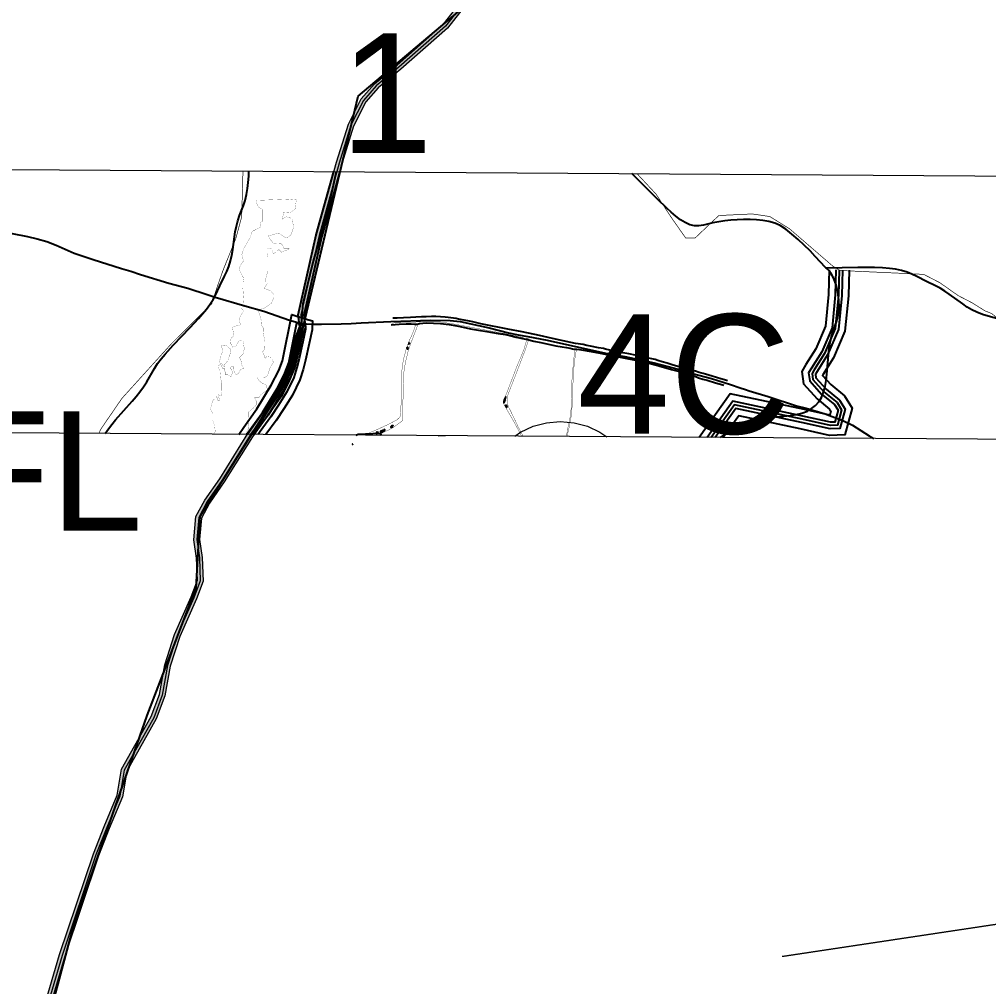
# Model space of a CAD drawing. Header units: metres. Extents: x -4 to 509425, y 7549 to 4732445.
# Drawn here: x 476281 to 477752, y 4718890 to 4720357 of the extents above; entities that cross this region are included whole.
import ezdxf

# ---------------------------------------------------------------- set-up
doc = ezdxf.new("R2010")
doc.units = ezdxf.units.M
doc.header["$LTSCALE"] = 0.01
doc.header["$MEASUREMENT"] = 0
doc.layers.get('0').update_dxf_attribs({"lineweight": 0})
for name, color, linetype in [('-----caminos burgos', 2, 'Continuous'), ('----tav posible trazado', 50, 'Continuous'), ('_ARROYO A 15m', 202, 'Continuous'), ('_ARROYO A 5m', 134, 'Continuous'), ('_ARROYOS', 133, 'Continuous'), ('_ARROYOS CHE', 70, 'Continuous'), ('_CAMINO', 34, 'Continuous'), ('_CAMINO A 15m', 40, 'Continuous'), ('_CAMINO A 5m', 11, 'Continuous'), ('_CAMINOS TOPO', 3, 'Continuous'), ('_PENDIENTES CONTORNO', 230, 'Continuous'), ('_VVPP', 66, 'Continuous'), ('autovias y carreteras CyL', 2, 'Continuous'), ('cauces CHE', 4, 'Continuous'), ('Cursos de agua y regueras', 7, 'Continuous'), ('Vegetación', 7, 'Continuous'), ('vvpp CyL', 41, 'Continuous'), ('ZDG entities', 40, 'Continuous')]:
    doc.layers.add(name, color=color, linetype=linetype)
doc.layers.add('_Yacimiento Arq 100m', color=7, linetype='Continuous', true_color=0xf8991e)
doc.layers.add('VCRB TEXTOS', color=7, linetype='Continuous', lineweight=0)
doc.styles.add('SOLARIA 2', font='arial.ttf')

msp = doc.modelspace()

# ---------------------------------------------------------------- hatches: boundary and pattern name
at = {"layer": '_VVPP', "transparency": 33554559}
h = msp.add_hatch(color=256, dxfattribs=at)
h.dxf.hatch_style = 1
h.paths.add_polyline_path([(477066.161, 4720940.06), (477065.369, 4720875.973), (477068.432, 4720846.566), (477073.738, 4720830.026), (477076.706, 4720808.59), (477066.976, 4720760.4), (477057.019, 4720660.8), (477047.968, 4720630.779), (477032.178, 4720599.1), (477016.145, 4720485.472), (476976.469, 4720402.733), (476931.085, 4720344.21), (476859.896, 4720281.839), (476825.786, 4720253.492), (476806.757, 4720232.212), (476788.244, 4720195.204), (476770.569, 4720138.345), (476739.995, 4720028.657), (476712.766, 4719908.892), (476715.328, 4719889.907), (476709.546, 4719874.486), (476705.741, 4719856.515), (476698.791, 4719828.498), (476690.897, 4719809.64), (476678.905, 4719785.875), (476635.093, 4719724.237), (476592.261, 4719655.706), (476569.849, 4719623.475), (476557.515, 4719600.453), (476554.637, 4719568.169), (476558.668, 4719540.799), (476559.993, 4719505.024), (476549.945, 4719478.241), (476524.568, 4719421.107), (476510.366, 4719375.959), (476502.239, 4719330.942), (476489.104, 4719295.923), (476444.425, 4719216.93), (476437.836, 4719177.835), (476417.771, 4719129.68), (476401.467, 4719088.258), (476350.24, 4718935.902), (476312.259, 4718806.944), (476247.297, 4718556.14), (476219.827, 4718441.109), (476164.912, 4718293.525), (476046.551, 4717955.595), (475827.411, 4717571.804), (475737.469, 4717397.743), (475517.83, 4716996.008), (475316.992, 4716628.847), (475280.693, 4716561.247), (475272.006, 4716552.338), (475265.071, 4716543.719), (475245.21, 4716481.574), (475206.182, 4716379.502), (475206.221, 4716289.203), (475210.942, 4716161.81), (475259.519, 4716029.328), (475270.695, 4715901.917), (475238.818, 4715810.84), (475019.044, 4715726.192), (474934.747, 4715711.15), (474913.876, 4715611.681), (474864, 4715589.767), (474875.551, 4715568.765), (474824.399, 4715535.107), (474797.547, 4715470.552), (474778.439, 4715449.806), (474746.917, 4715370.001), (474689.906, 4715237.249), (474580.181, 4714948.828), (474506.747, 4714818.58), (474490.329, 4714571.86), (474481.948, 4714572.418), (474498.493, 4714821.042), (474572.554, 4714952.405), (474682.118, 4715240.401), (474739.149, 4715373.202), (474771.2, 4715454.346), (474790.361, 4715475.15), (474817.632, 4715540.709), (474864.451, 4715571.516), (474852.216, 4715593.764), (474906.542, 4715617.633), (474927.69, 4715718.423), (475016.776, 4715734.32), (475232.173, 4715817.283), (475262.169, 4715902.985), (475251.248, 4716027.483), (475202.597, 4716160.168), (475197.821, 4716289.045), (475197.782, 4716381.051), (475237.28, 4716484.355), (475257.546, 4716547.766), (475265.712, 4716557.915), (475273.852, 4716566.264), (475309.607, 4716632.849), (475510.46, 4717000.038), (475730.051, 4717401.686), (475820.029, 4717575.816), (476038.876, 4717959.095), (476157.011, 4718296.379), (476211.776, 4718443.559), (476239.145, 4718558.169), (476304.162, 4718809.185), (476342.227, 4718938.428), (476393.573, 4719091.137), (476409.986, 4719132.834), (476429.712, 4719180.178), (476436.387, 4719219.781), (476481.47, 4719299.487), (476494.107, 4719333.182), (476502.194, 4719377.973), (476516.698, 4719424.081), (476542.168, 4719481.424), (476551.536, 4719506.397), (476550.291, 4719540.029), (476546.182, 4719567.927), (476549.301, 4719602.907), (476562.674, 4719627.87), (476585.247, 4719660.333), (476628.102, 4719728.901), (476671.691, 4719790.225), (476683.263, 4719813.158), (476690.793, 4719831.146), (476697.553, 4719858.397), (476701.459, 4719876.843), (476706.721, 4719890.878), (476704.238, 4719909.273), (476731.849, 4720030.717), (476762.51, 4720140.721), (476780.426, 4720198.35), (476799.746, 4720236.975), (476819.938, 4720259.554), (476854.442, 4720288.23), (476924.943, 4720349.995), (476969.282, 4720407.172), (477008.009, 4720487.933), (477024.051, 4720601.626), (477040.132, 4720633.887), (477048.742, 4720662.446), (477058.66, 4720761.652), (477068.189, 4720808.852), (477065.517, 4720828.153), (477060.168, 4720844.83), (477056.964, 4720875.588), (477057.761, 4720940.164)])

# ---------------------------------------------------------------- linework, layer by layer
at = {"layer": '-----caminos burgos'}
for points in [[(476709.4, 4719896.199, 668.6), (476711.8, 4719926.199, 667.499), (476725.9, 4719984.799, 665.88), (476750.3, 4720071.699, 664.126), (476762.413, 4720126.657, 663.016)], [(476635.091, 4719727.482, 675.906), (476684.8, 4719803.899, 670.858), (476690.9, 4719817.7, 670.458), (476709.4, 4719896.199, 668.6)]]:
    msp.add_polyline3d(points, dxfattribs=at)
at = {"layer": '----tav posible trazado', "const_width": 2}
msp.add_lwpolyline([(493126.297, 4722566.687), (489089.768, 4719983.412), (487391.991, 4719524.721), (486385.747, 4719333.899), (484807.586, 4719492.276), (483449.21, 4719303.957), (482224.131, 4719297.677), (480281.462, 4719364.551), (479800.807, 4719478.806), (478248.851, 4719057.394), (477438.206, 4718935.458)], dxfattribs=at)
at = {"color": 5}
msp.add_lwpolyline([(490840.266, 4717243.146), (484895.504, 4717739.237), (483607.637, 4717664), (483465.041, 4717952.185), (479025.126, 4718116.267), (478713.772, 4718728.814), (478509.323, 4719542.064), (477889.601, 4719719.27), (475567.498, 4719734.471), (475570.116, 4720134.463), (477885.142, 4720119.308), (481205.446, 4721268.321)], dxfattribs=at)
at = {"layer": '_ARROYO A 15m'}
for points in [[(477510.075, 4719977.557), (477509.088, 4719939.898), (477504.368, 4719892.04), (477489.646, 4719857.66), (477474.449, 4719833.559), (477468.304, 4719823.076), (477470.83, 4719804.547), (477491.49, 4719781.673), (477510.401, 4719766.182), (477512.536, 4719762.827), (477510.852, 4719756.713), (477472.251, 4719765.321), (477359.522, 4719789.182), (477312.7, 4719723.046)], [(477540.065, 4719976.771), (477539.05, 4719938.03), (477533.768, 4719884.487), (477516.289, 4719843.667), (477500.084, 4719817.968), (477499.71, 4719817.329), (477512.243, 4719803.453), (477533.131, 4719786.344), (477544.995, 4719767.698), (477533.838, 4719727.192), (477510.363, 4719726.085), (477465.88, 4719736.005), (477372.609, 4719755.747), (477349.288, 4719722.807)]]:
    msp.add_lwpolyline(points, dxfattribs=at)
at = {"layer": '_ARROYO A 5m'}
for points in [[(477520.071, 4719977.295), (477519.075, 4719939.275), (477514.168, 4719889.522), (477498.527, 4719852.996), (477482.994, 4719828.362), (477478.679, 4719821.001), (477480.321, 4719808.958), (477498.407, 4719788.933), (477517.978, 4719772.903), (477523.356, 4719764.451), (477518.408, 4719746.486), (477512.099, 4719746.189), (477470.127, 4719755.549), (477363.884, 4719778.037), (477324.896, 4719722.967)], [(477530.068, 4719977.033), (477529.063, 4719938.652), (477523.968, 4719887.005), (477507.408, 4719848.331), (477491.539, 4719823.165), (477489.054, 4719818.926), (477489.812, 4719813.369), (477505.325, 4719796.193), (477525.554, 4719779.623), (477534.176, 4719766.075), (477526.123, 4719736.839), (477511.231, 4719736.137), (477468.003, 4719745.777), (477368.246, 4719766.892), (477337.092, 4719722.887)]]:
    msp.add_lwpolyline(points, dxfattribs=at)
at = {"layer": '_ARROYOS'}
msp.add_lwpolyline([(477525.07, 4719977.164), (477524.069, 4719938.964), (477519.068, 4719888.264), (477502.967, 4719850.664), (477487.267, 4719825.764), (477483.867, 4719819.964), (477485.066, 4719811.163), (477501.866, 4719792.563), (477521.766, 4719776.263), (477528.766, 4719765.263), (477522.265, 4719741.663), (477511.665, 4719741.163), (477469.065, 4719750.663), (477366.065, 4719772.465), (477330.994, 4719722.927)], dxfattribs=at)
at = {"layer": '_ARROYOS CHE', "const_width": 1}
for points in [[(476620.581, 4720127.586), (476618.667, 4720057.974), (476609.667, 4720024.774), (476590.466, 4719977.074), (476580.565, 4719948.874), (476573.165, 4719925.874), (476512.363, 4719865.674), (476446.162, 4719792.575), (476436.961, 4719782.375), (476404.76, 4719735.475), (476401.881, 4719729.009)], [(477218.031, 4720123.675), (477247.071, 4720092.568), (477270.47, 4720056.767), (477292.27, 4720025.567), (477306.27, 4720025.567), (477342.47, 4720059.866), (477392.971, 4720062.266), (477419.771, 4720058.366), (477449.571, 4720039.865), (477515.27, 4719983.164), (477525.07, 4719977.164)], [(477525.07, 4719977.164), (477524.069, 4719938.964), (477519.068, 4719888.264), (477502.967, 4719850.664), (477487.267, 4719825.764), (477483.867, 4719819.964), (477485.066, 4719811.163), (477501.866, 4719792.563), (477521.766, 4719776.263), (477528.766, 4719765.263), (477522.265, 4719741.663), (477511.665, 4719741.163), (477469.065, 4719750.663), (477366.065, 4719772.465), (477330.994, 4719722.927)], [(477525.07, 4719977.164), (477526.17, 4719976.464), (477641.77, 4719971.163), (477653.47, 4719970.463), (477677.67, 4719957.962), (477705.57, 4719938.362), (477726.77, 4719927.362), (477746.469, 4719915.061), (477752.369, 4719912.861), (477757.369, 4719910.461), (477767.869, 4719901.261), (477813.669, 4719886.26), (477826.569, 4719884.06), (477861.269, 4719860.46), (477892.868, 4719825.659), (477892.968, 4719825.559), (477923.868, 4719792.559), (477923.968, 4719792.459), (477968.267, 4719739.558), (477993.397, 4719689.59)]]:
    msp.add_lwpolyline(points, dxfattribs=at)
at = {"layer": '_CAMINO'}
msp.add_lwpolyline([(476632.138, 4719727.502), (476633.991, 4719730.293), (476654.202, 4719758.152), (476676.612, 4719795.043), (476688.533, 4719818.503), (476694.764, 4719835.152), (476706.165, 4719890.343), (476710.384, 4719888.963), (476710.545, 4719888.912), (476710.514, 4719888.003), (476706.494, 4719869.022), (476700.803, 4719843.843), (476697.573, 4719830.362), (476692.933, 4719816.122), (476682.672, 4719794.772), (476670.132, 4719774.832), (476658.732, 4719757.173), (476642.492, 4719735.213), (476637.464, 4719727.467)], dxfattribs=at)
at = {"layer": '_CAMINO A 15m'}
msp.add_lwpolyline([(476614.21, 4719727.619), (476621.667, 4719738.849), (476641.7, 4719766.464), (476663.497, 4719802.344), (476674.779, 4719824.547), (476680.308, 4719839.323), (476694.871, 4719909.817), (476714.953, 4719903.25), (476725.912, 4719899.825), (476725.463, 4719886.187), (476721.147, 4719865.815), (476715.413, 4719840.442), (476712.021, 4719826.284), (476706.885, 4719810.525), (476695.823, 4719787.507), (476682.782, 4719766.771), (476671.076, 4719748.637), (476655.333, 4719727.35)], dxfattribs=at)
at = {"layer": '_CAMINO A 5m'}
msp.add_lwpolyline([(476626.162, 4719727.541), (476629.883, 4719733.145), (476650.035, 4719760.923), (476672.241, 4719797.476), (476683.948, 4719820.517), (476689.945, 4719836.543), (476702.4, 4719896.834), (476711.907, 4719893.725), (476715.667, 4719892.55), (476715.497, 4719887.397), (476711.378, 4719867.953), (476705.673, 4719842.709), (476702.389, 4719829.003), (476697.584, 4719814.256), (476687.056, 4719792.35), (476674.349, 4719772.145), (476662.847, 4719754.327), (476646.602, 4719732.362), (476643.4, 4719727.428)], dxfattribs=at)
at = {"layer": '_CAMINOS TOPO'}
for points in [[(477355.661, 4719808.838), (477350.929, 4719810.344), (477345.669, 4719811.987), (477332.51, 4719816.084), (477322.36, 4719818.944), (477318.89, 4719820.07), (477312.56, 4719821.86), (477306.838, 4719823.595), (477301.228, 4719825.182), (477295.543, 4719826.548), (477282.366, 4719830.073), (477273.322, 4719832.768), (477263.947, 4719835.758), (477256.491, 4719837.862), (477250.105, 4719839.744), (477245.897, 4719841.479), (477243.165, 4719841.811), (477233.79, 4719843.878), (477225.116, 4719845.945), (477215.408, 4719848.086), (477206.18, 4719849.932), (477196.694, 4719851.74), (477185.251, 4719853.844), (477176.909, 4719855.432), (477170.597, 4719857.019), (477167.46, 4719857.979), (477159.782, 4719858.938), (477147.989, 4719861.633), (477142.193, 4719862.869), (477136.712, 4719864.051), (477125.214, 4719865.896), (477117.739, 4719867.391), (477090.093, 4719873.371), (477070.326, 4719877.911), (477044.34, 4719883.411), (477022.489, 4719887.545), (476981.332, 4719895.665), (476969.41, 4719898.581), (476961.547, 4719900.242), (476947.41, 4719902.605), (476943.867, 4719903.417), (476931.815, 4719905.207), (476927.219, 4719905.558), (476919.985, 4719906.13), (476913.156, 4719906.573), (476906.512, 4719906.425), (476898.724, 4719906.351), (476891.526, 4719906.167), (476882.852, 4719905.65), (476874.916, 4719905.207), (476863.99, 4719904.764), (476854.577, 4719904.321), (476848.172, 4719904.019)], [(476845.281, 4719894.051), (476857.382, 4719894.761), (476867.976, 4719895.278), (476875.728, 4719895.536), (476880.969, 4719895.13), (476884.66, 4719894.909), (476888.388, 4719895.905), (476898.687, 4719896.939), (476909.391, 4719896.533), (476920.206, 4719895.832), (476933.605, 4719894.466), (476944.937, 4719892.546), (476954.756, 4719890.442), (476965.682, 4719888.117), (476977.789, 4719885.976), (476990.302, 4719883.909), (477007.65, 4719880.993), (477018.871, 4719879.147), (477025.479, 4719877.56), (477034.78, 4719875.382), (477044.82, 4719873.131), (477052.203, 4719871.507), (477061.873, 4719869.292), (477072.467, 4719867.299), (477095.352, 4719862.205), (477104.986, 4719860.47), (477111.52, 4719859.621), (477116.946, 4719858.624), (477120.489, 4719857.406), (477123.295, 4719857.185), (477127.06, 4719857.185), (477131.268, 4719856.816), (477136.989, 4719855.782), (477159.985, 4719851.39), (477179.991, 4719847.551), (477200.44, 4719843.528), (477215.869, 4719840.538), (477233.698, 4719836.551), (477251.637, 4719831.531), (477270.831, 4719826.142), (477290.505, 4719820.938), (477300.877, 4719817.468), (477308.813, 4719815.179), (477311.877, 4719813.334), (477318.004, 4719811.525), (477324.833, 4719809.79), (477337.272, 4719806.21), (477348.309, 4719802.999), (477350.191, 4719802.495)]]:
    msp.add_lwpolyline(points, dxfattribs=at)
at = {"layer": '_PENDIENTES CONTORNO', "flags": 128}
msp.add_lwpolyline([(476791.769, 4719726.457), (476795.081, 4719728.283), (476828.88, 4719729.818), (476830.47, 4719726.203)], dxfattribs=at)
at = {"layer": '_VVPP', "lineweight": 0}
for points in [[(476304.162, 4718809.185), (476342.227, 4718938.428), (476393.573, 4719091.137), (476409.986, 4719132.834), (476429.712, 4719180.178), (476436.387, 4719219.781), (476481.47, 4719299.487), (476494.107, 4719333.182), (476502.194, 4719377.973), (476516.698, 4719424.081), (476542.168, 4719481.424), (476551.536, 4719506.397), (476550.291, 4719540.029), (476546.182, 4719567.927), (476549.301, 4719602.907), (476562.674, 4719627.87), (476585.247, 4719660.333), (476628.102, 4719728.901), (476671.691, 4719790.225), (476683.263, 4719813.158), (476690.793, 4719831.146), (476697.553, 4719858.397), (476701.459, 4719876.843), (476706.721, 4719890.878), (476704.238, 4719909.273), (476731.849, 4720030.717), (476762.51, 4720140.721), (476780.426, 4720198.35), (476799.746, 4720236.975), (476819.938, 4720259.554), (476854.442, 4720288.23), (476924.943, 4720349.995), (476969.282, 4720407.172)], [(476972.876, 4720404.952), (476928.014, 4720347.103), (476857.169, 4720285.035), (476822.862, 4720256.523), (476803.252, 4720234.594), (476784.335, 4720196.777), (476766.54, 4720139.533), (476735.922, 4720029.687), (476708.502, 4719909.083), (476711.024, 4719890.393), (476705.503, 4719875.665), (476701.647, 4719857.456), (476694.792, 4719829.822), (476687.08, 4719811.399), (476675.298, 4719788.05), (476631.598, 4719726.569), (476588.754, 4719658.019), (476566.261, 4719625.673), (476553.408, 4719601.68), (476550.409, 4719568.048), (476554.479, 4719540.414), (476555.765, 4719505.711), (476546.057, 4719479.833), (476520.633, 4719422.594), (476506.28, 4719376.966), (476498.173, 4719332.062), (476485.287, 4719297.705), (476440.406, 4719218.355), (476433.774, 4719179.006), (476413.878, 4719131.257), (476397.52, 4719089.697), (476346.234, 4718937.165), (476308.211, 4718808.064)], [(476976.469, 4720402.733), (476931.085, 4720344.21), (476859.896, 4720281.839), (476825.786, 4720253.492), (476806.757, 4720232.212), (476788.244, 4720195.204), (476770.569, 4720138.345), (476739.995, 4720028.657), (476712.766, 4719908.892), (476715.328, 4719889.907), (476709.546, 4719874.486), (476705.741, 4719856.515), (476698.791, 4719828.498), (476690.897, 4719809.64), (476678.905, 4719785.875), (476635.093, 4719724.237), (476592.261, 4719655.706), (476569.849, 4719623.475), (476557.515, 4719600.453), (476554.637, 4719568.169), (476558.668, 4719540.799), (476559.993, 4719505.024), (476549.945, 4719478.241), (476524.568, 4719421.107), (476510.366, 4719375.959), (476502.239, 4719330.942), (476489.104, 4719295.923), (476444.425, 4719216.93), (476437.836, 4719177.835), (476417.771, 4719129.68), (476401.467, 4719088.258), (476350.24, 4718935.902), (476312.259, 4718806.944)], [(476627.248, 4719727.534), (476628.102, 4719728.901), (476671.691, 4719790.225), (476683.263, 4719813.158), (476690.793, 4719831.146), (476697.553, 4719858.397), (476701.459, 4719876.843), (476706.721, 4719890.878), (476704.238, 4719909.273), (476731.849, 4720030.717), (476758.597, 4720126.682)], [(476762.95, 4720126.654), (476735.922, 4720029.687), (476708.502, 4719909.083), (476711.024, 4719890.393), (476705.503, 4719875.665), (476701.647, 4719857.456), (476694.792, 4719829.822), (476687.08, 4719811.399), (476675.298, 4719788.05), (476632.26, 4719727.501)], [(476767.302, 4720126.625), (476739.995, 4720028.657), (476712.766, 4719908.892), (476715.328, 4719889.907), (476709.546, 4719874.486), (476705.741, 4719856.515), (476698.791, 4719828.498), (476690.897, 4719809.64), (476678.905, 4719785.875), (476637.389, 4719727.467)]]:
    msp.add_lwpolyline(points, dxfattribs=at)
at = {"layer": '_VVPP', "color": 3}
for points in [[(476627.248, 4719727.534), (476628.102, 4719728.901), (476671.691, 4719790.225), (476683.263, 4719813.158), (476690.793, 4719831.146), (476697.553, 4719858.397), (476701.459, 4719876.843), (476706.721, 4719890.878), (476704.238, 4719909.273), (476731.849, 4720030.717), (476758.597, 4720126.682)], [(476767.302, 4720126.625), (476739.995, 4720028.657), (476712.766, 4719908.892), (476715.328, 4719889.907), (476709.546, 4719874.486), (476705.741, 4719856.515), (476698.791, 4719828.498), (476690.897, 4719809.64), (476678.905, 4719785.875), (476637.389, 4719727.467)]]:
    msp.add_lwpolyline(points, dxfattribs=at)
at = {"layer": '_Yacimiento Arq 100m', "lineweight": 0}
for points in [[(477032.75, 4719724.879), (477041.798, 4719731.214), (477060.814, 4719740.081), (477081.082, 4719745.512), (477101.987, 4719747.341), (477122.889, 4719745.512), (477143.16, 4719740.081), (477162.178, 4719731.213), (477172.53, 4719723.964)], [(476916.558, 4719725.64), (476921.454, 4719726.068), (476927.142, 4719725.57)]]:
    msp.add_lwpolyline(points, dxfattribs=at)
at = {"layer": 'autovias y carreteras CyL'}
for points in [[(476249.4, 4720036.499, 674.683), (476293.7, 4720027.799, 674.343), (476308.4, 4720024.399, 674.258), (476322.9, 4720020.499, 673.693), (476337, 4720014.999, 673.401), (476364.6, 4720002.899, 671.823), (476393.1, 4719993.199, 670.241), (476436.1, 4719979.499, 669.152), (476450.6, 4719975.399, 668.865), (476464.9, 4719970.599, 668.475), (476508, 4719957.3, 667.757), (476537.1, 4719949.399, 667.462), (476566.052, 4719939.959, 667.701)], [(476249.4, 4720036.499, 674.683), (476293.7, 4720027.799, 674.343), (476308.4, 4720024.399, 674.258), (476322.9, 4720020.499, 673.693), (476337, 4720014.999, 673.401), (476364.6, 4720002.899, 671.823), (476393.1, 4719993.199, 670.241), (476436.1, 4719979.499, 669.152), (476450.6, 4719975.399, 668.865), (476464.9, 4719970.599, 668.475), (476508, 4719957.3, 667.757), (476537.1, 4719949.399, 667.462), (476566.052, 4719939.959, 667.701)], [(476566.052, 4719939.959, 667.701), (476578.2, 4719935.999, 667.972)], [(476566.052, 4719939.959, 667.701), (476578.2, 4719935.999, 667.972)], [(476578.2, 4719935.999, 667.972), (476623.4, 4719922.599, 667.906), (476652.4, 4719914.899, 668.465), (476691.332, 4719901.165, 668.801)], [(476578.2, 4719935.999, 667.972), (476623.4, 4719922.599, 667.906), (476652.4, 4719914.899, 668.465), (476691.332, 4719901.165, 668.801)], [(476691.332, 4719901.165, 668.801), (476709.4, 4719896.199, 668.6)], [(476691.332, 4719901.165, 668.801), (476709.4, 4719896.199, 668.6)], [(476709.4, 4719896.199, 668.6), (476724.6, 4719894.999, 668.206), (476739.6, 4719894.899, 667.987), (476769.7, 4719895.399, 667.62), (476784.7, 4719895.799, 667.468), (476799.7, 4719896.899, 667.303), (476844.8, 4719899.099, 667.03), (476904.9, 4719901.2, 666.906), (476935, 4719900.6, 667.007), (476950, 4719898.899, 667.162), (476994.2, 4719889.599, 667.75), (477023.2, 4719881.999, 668.256), (477037.9, 4719878.699, 668.395), (477052.8, 4719876.299, 668.551), (477082.3, 4719870.599, 668.536), (477170.4, 4719851.099, 667.983), (477200.1, 4719845.899, 667.433), (477244.2, 4719836.299, 666.326), (477273.3, 4719828.899, 665.831), (477287.9, 4719824.799, 665.506), (477302.3, 4719820.299, 665.172), (477331.3, 4719812.599, 664.785), (477360, 4719803.699, 663.972), (477374.624, 4719798.568, 663.874)], [(476709.4, 4719896.199, 668.6), (476724.6, 4719894.999, 668.206), (476739.6, 4719894.899, 667.987), (476769.7, 4719895.399, 667.62), (476784.7, 4719895.799, 667.468), (476799.7, 4719896.899, 667.303), (476844.8, 4719899.099, 667.03), (476904.9, 4719901.2, 666.906), (476935, 4719900.6, 667.007), (476950, 4719898.899, 667.162), (476994.2, 4719889.599, 667.75), (477023.2, 4719881.999, 668.256), (477037.9, 4719878.699, 668.395), (477052.8, 4719876.299, 668.551), (477082.3, 4719870.599, 668.536), (477170.4, 4719851.099, 667.983), (477200.1, 4719845.899, 667.433), (477244.2, 4719836.299, 666.326), (477273.3, 4719828.899, 665.831), (477287.9, 4719824.799, 665.506), (477302.3, 4719820.299, 665.172), (477331.3, 4719812.599, 664.785), (477360, 4719803.699, 663.972), (477374.624, 4719798.568, 663.874)], [(477374.624, 4719798.568, 663.874), (477382.889, 4719795.668, 663.739)], [(477374.624, 4719798.568, 663.874), (477382.889, 4719795.668, 663.739)], [(477382.889, 4719795.668, 663.739), (477388.5, 4719793.7, 663.515), (477417.3, 4719785.099, 663.391), (477460.2, 4719771.199, 662.912), (477474.8, 4719767.399, 662.5), (477503.6, 4719758.799, 663.011), (477531.8, 4719748.399, 662.823), (477545.2, 4719741.699, 662.584), (477570.6, 4719725.499, 662.59), (477577.524, 4719721.313, 662.638)], [(477382.889, 4719795.668, 663.739), (477388.5, 4719793.7, 663.515), (477417.3, 4719785.099, 663.391), (477460.2, 4719771.199, 662.912), (477474.8, 4719767.399, 662.5), (477503.6, 4719758.799, 663.011), (477531.8, 4719748.399, 662.823), (477545.2, 4719741.699, 662.584), (477570.6, 4719725.499, 662.59), (477577.524, 4719721.313, 662.638)]]:
    msp.add_polyline3d(points, dxfattribs=at)
at = {"layer": 'cauces CHE'}
for points in [[(476411.529, 4719728.946), (476415.179, 4719734.363), (476421.432, 4719742.678), (476427.4, 4719749.918), (476452.338, 4719778.158), (476458.406, 4719785.287), (476464.226, 4719792.519), (476469.69, 4719799.898), (476474.67, 4719807.478), (476486.194, 4719827.704), (476491.148, 4719835.081), (476496.598, 4719842.251), (476502.418, 4719849.269), (476514.791, 4719863), (476540.666, 4719889.995), (476553.328, 4719903.606), (476559.377, 4719910.529), (476565.12, 4719917.578), (476570.439, 4719924.803), (476575.187, 4719932.265), (476578.831, 4719939.089), (476585.463, 4719953.009), (476592.781, 4719967.655), (476596.234, 4719975.064), (476599.218, 4719982.667), (476601.663, 4719991.03), (476603.516, 4719999.637), (476604.992, 4720008.401), (476608.951, 4720034.888), (476610.675, 4720043.549), (476612.899, 4720052.004), (476615.551, 4720059.745), (476621.423, 4720074.993), (476623.994, 4720082.768), (476626.122, 4720091.611), (476627.61, 4720100.719), (476628.617, 4720110.027), (476629.269, 4720119.483), (476629.599, 4720127.527)], [(477505.468, 4719980.072), (477504.197, 4719981.223), (477488.748, 4719997.879), (477480.825, 4720006.102), (477472.075, 4720014.828), (477462.832, 4720023.553), (477453.425, 4720031.763), (477444.18, 4720038.93), (477435.421, 4720044.522), (477427.19, 4720048.271), (477418.275, 4720050.876), (477408.995, 4720052.504), (477399.479, 4720053.426), (477389.827, 4720053.823), (477380.122, 4720053.813), (477370.438, 4720053.463), (477360.849, 4720052.799), (477351.435, 4720051.815), (477342.289, 4720050.481), (477333.526, 4720048.742), (477319.141, 4720045.164), (477312.338, 4720044.024), (477305.708, 4720044.004), (477298.489, 4720045.765), (477291.379, 4720049.091), (477284.344, 4720053.564), (477277.358, 4720058.867), (477270.404, 4720064.761), (477263.469, 4720071.069), (477249.623, 4720084.445), (477210.741, 4720123.722)], [(477344.811, 4719722.836), (477362.349, 4719735.127), (477369.4, 4719739.596), (477376.647, 4719743.597), (477384.178, 4719746.919), (477393.12, 4719749.667), (477402.418, 4719751.556), (477411.958, 4719752.855), (477421.637, 4719753.789), (477441.044, 4719755.344), (477450.572, 4719756.345), (477459.821, 4719757.774), (477468.634, 4719759.893), (477476.802, 4719763.025), (477483.308, 4719766.877), (477489.082, 4719771.66), (477494.056, 4719777.255), (477498.1, 4719783.595), (477501.438, 4719791.6), (477503.735, 4719800.281), (477505.305, 4719809.432), (477506.396, 4719818.896), (477508.706, 4719848.036), (477509.716, 4719857.697), (477511.146, 4719867.186), (477513.22, 4719876.398), (477515.714, 4719884.251), (477521.427, 4719899.814), (477523.635, 4719908.81), (477524.848, 4719920.076), (477524.672, 4719931.902), (477523.21, 4719943.618), (477520.589, 4719954.563), (477516.995, 4719964.111), (477513.319, 4719970.957), (477509.768, 4719976.053), (477506.964, 4719979.176), (477505.468, 4719980.072)], [(477769.205, 4719901.99), (477751.278, 4719907.006), (477742.403, 4719909.726), (477733.784, 4719913.064), (477726.478, 4719916.765), (477719.413, 4719921.051), (477712.515, 4719925.737), (477692.15, 4719940.59), (477685.26, 4719945.296), (477678.204, 4719949.602), (477671.358, 4719953.193), (477657.447, 4719959.844), (477642.87, 4719967.332), (477635.509, 4719970.899), (477627.947, 4719973.981), (477619.381, 4719976.516), (477610.51, 4719978.313), (477601.264, 4719979.55), (477590.557, 4719980.356), (477578.602, 4719980.812), (477565.965, 4719980.995), (477553.209, 4719980.975), (477529.576, 4719980.583), (477507.194, 4719979.989), (477505.468, 4719980.072)]]:
    msp.add_lwpolyline(points, dxfattribs=at)
at = {"layer": 'Cursos de agua y regueras', "color": 143, "true_color": 0x7aafdf, "const_width": 0.5}
for points, elevation in [([(476845.373, 4719894.368), (476866.391, 4719895.359), (476879.426, 4719895.573), (476881.807, 4719894.489), (476882.189, 4719893.283), (476879.258, 4719884.354), (476876.007, 4719876.815), (476872.069, 4719868.237), (476868.284, 4719857.583), (476864.178, 4719841.817), (476861.981, 4719829.805), (476861.492, 4719817.167), (476861.431, 4719808.376), (476860.943, 4719794.822), (476860.607, 4719781.727), (476860.271, 4719770.493), (476859.661, 4719758.588), (476858.714, 4719754.04), (476854.135, 4719749.858), (476842.413, 4719743.661), (476828.768, 4719737.251), (476804.178, 4719726.375)], 665.827), ([(476819.409, 4719726.276), (476829.074, 4719729.497), (476840.857, 4719734.015), (476849.953, 4719739.082), (476857.035, 4719744.516), (476861.858, 4719748.057), (476862.957, 4719749.034), (476863.079, 4719759.657), (476863.018, 4719773.271), (476864.362, 4719805.079), (476864.545, 4719817.839), (476864.972, 4719825.47), (476867.231, 4719837.986), (476870.986, 4719853.371), (476874.832, 4719865.154), (476880.754, 4719880.447), (476884.356, 4719889.696), (476885.73, 4719894.52), (476885.943, 4719895.618), (476888.388, 4719895.905), (476898.687, 4719896.939), (476909.391, 4719896.533), (476920.59, 4719895.985), (476934.327, 4719894.55), (476963.876, 4719888.781), (476985.732, 4719885.057), (477045.563, 4719873.396), (477046.295, 4719874.495), (477020.592, 4719880.111), (476977.368, 4719888.17), (476943.179, 4719894.764), (476919.125, 4719898.488), (476887.744, 4719898.488), (476854.105, 4719897.084), (476846.017, 4719896.589)], 665.827), ([(476845.363, 4719894.333), (476861.828, 4719895.1), (476874.679, 4719895.496), (476845.361, 4719894.327)], 665.819), ([(477050.889, 4719873.731), (477050.309, 4719872.495), (477051.454, 4719871.961), (477049.439, 4719865.963), (477047.089, 4719857.202), (477041.686, 4719844.259), (477036.985, 4719833.331), (477021.691, 4719793.037), (477016.349, 4719780.033), (477015.8, 4719776.064), (477016.838, 4719772.462), (477019.28, 4719768.372), (477031.918, 4719746.424), (477042.418, 4719726.765), (477043.394, 4719724.809)], 668.021), ([(477045.869, 4719724.793), (477038.328, 4719738.456), (477033.108, 4719749.69), (477026.789, 4719762.847), (477024.103, 4719768.005), (477021.813, 4719774.019), (477021.264, 4719779.819), (477022.088, 4719786.321), (477024.011, 4719791.846), (477034.512, 4719818.709), (477042.449, 4719839.405), (477049.226, 4719857.034), (477052.843, 4719867.947), (477053.759, 4719870.114), (477054.14, 4719870.801), (477054.43, 4719871.457), (477054.568, 4719872.739), (477051.103, 4719873.701)], 668.021), ([(477120.015, 4719858.251), (477122.365, 4719856.206), (477123.464, 4719853.764), (477124.136, 4719851.749), (477123.953, 4719849.307), (477122.671, 4719844.545), (477120.564, 4719822.689), (477119.404, 4719806.021), (477118.275, 4719766.063), (477117.42, 4719756.661), (477114.978, 4719745.123), (477111.803, 4719728.7), (477110.639, 4719724.369)], 667.48), ([(477112.065, 4719724.36), (477115.131, 4719737.354), (477118.092, 4719752.952), (477118.779, 4719757.669), (477119.45, 4719765.239), (477120.03, 4719771.894), (477120.549, 4719776.93), (477121.221, 4719787.096), (477121.038, 4719802.816), (477121.572, 4719811.882), (477122.381, 4719823.116), (477122.884, 4719832.67), (477123.525, 4719839.295), (477124.731, 4719846.193), (477125.265, 4719849.567), (477126.654, 4719857.518)], 667.48)]:
    msp.add_lwpolyline(points, dxfattribs=dict(at, elevation=elevation))
at = {"layer": 'Vegetación', "color": 110, "true_color": 0x00ff80}
for points in [[(476873.388, 4719866.456), (476872.891, 4719866.47), (476872.342, 4719865.944), (476872.122, 4719865.427), (476872.09, 4719864.849), (476872.925, 4719865.036), (476873.388, 4719866.456)], [(476873.237, 4719866.456), (476872.838, 4719866.254), (476872.622, 4719865.691), (476872.963, 4719865.723), (476873.237, 4719866.456)], [(476871.141, 4719858.456), (476870.561, 4719859.347), (476869.645, 4719859.731), (476869.282, 4719859.305), (476869.171, 4719858.688), (476869.504, 4719857.931), (476870.013, 4719857.247), (476870.73, 4719857.644), (476871.141, 4719858.456)], [(476870.896, 4719858.856), (476870.046, 4719859.31), (476869.461, 4719858.875), (476870.016, 4719858.271), (476870.896, 4719858.856)], [(477016.113, 4719775.855), (477016.068, 4719775.519), (477016.366, 4719775.426), (477016.925, 4719776.115), (477017.456, 4719777.088), (477017.909, 4719778.303), (477018.407, 4719779.187), (477018.59, 4719779.812), (477018.538, 4719780.245), (477018.578, 4719780.749), (477018.544, 4719781.387), (477018.744, 4719782.226), (477018.916, 4719783.12), (477019.292, 4719784.012), (477019.303, 4719784.473), (477019.179, 4719784.581), (477018.706, 4719784.108), (477018.261, 4719783.256), (477017.737, 4719782.346), (477017.275, 4719781.129), (477016.688, 4719779.829), (477016.087, 4719777.464), (477016.113, 4719775.855)], [(477021.356, 4719769.455), (477020.669, 4719770.869), (477019.603, 4719771.393), (477019.093, 4719771.676), (477018.806, 4719771.453), (477018.895, 4719770.771), (477019.209, 4719770.038), (477019.585, 4719769.564), (477019.866, 4719769.196), (477020.502, 4719768.969), (477021.356, 4719769.455)], [(477021.099, 4719769.655), (477020.754, 4719770.693), (477020.034, 4719770.918), (477019.91, 4719770.242), (477019.895, 4719769.525), (477020.477, 4719769.302), (477021.099, 4719769.655)], [(477021.006, 4719770.255), (477020.621, 4719770.775), (477020.035, 4719770.803), (477019.971, 4719770.22), (477019.99, 4719769.598), (477020.583, 4719769.588), (477021.006, 4719770.255)], [(477020.931, 4719770.255), (477020.594, 4719770.677), (477020.083, 4719770.725), (477020.02, 4719770.217), (477020.036, 4719769.625), (477020.524, 4719769.627), (477020.931, 4719770.255)], [(477020.692, 4719770.255), (477020.323, 4719770.51), (477020.074, 4719770.284), (477020.127, 4719769.672), (477020.416, 4719769.693), (477020.692, 4719770.255)], [(477020.83, 4719770.255), (477020.525, 4719770.58), (477020.101, 4719770.42), (477020.082, 4719769.717), (477020.464, 4719769.669), (477020.83, 4719770.255)], [(477020.407, 4719769.775), (477020.161, 4719770.128), (477020.152, 4719769.727), (477020.407, 4719769.775)], [(476826.009, 4719729.972), (476825.372, 4719730.61), (476824.27, 4719730.979), (476823.39, 4719730.598), (476823.085, 4719730.122), (476823.287, 4719729.649), (476823.872, 4719729.477), (476824.478, 4719729.353), (476825.402, 4719729.559), (476826.009, 4719729.972)], [(476836.059, 4719735.255), (476834.771, 4719734.674), (476833.75, 4719733.735), (476832.851, 4719733.457), (476831.718, 4719733.076), (476830.16, 4719732.824), (476829.229, 4719732.29), (476829.113, 4719731.733), (476829.879, 4719731.223), (476831.209, 4719731.23), (476832.721, 4719731.916), (476834.291, 4719732.754), (476835.626, 4719734.261), (476836.059, 4719735.255)], [(476832.21, 4719731.855), (476831.847, 4719732.751), (476831.043, 4719732.81), (476830.262, 4719732.318), (476830.164, 4719731.593), (476830.45, 4719730.933), (476831.065, 4719731.046), (476832.21, 4719731.855)], [(476835.428, 4719734.591), (476834.885, 4719734.631), (476834.784, 4719734.193), (476835.071, 4719734.109), (476835.428, 4719734.591)], [(476846.618, 4719738.655), (476847.181, 4719739.082), (476847.588, 4719739.953), (476848.136, 4719740.493), (476848.181, 4719740.943), (476847.923, 4719741.021), (476847.551, 4719740.853), (476846.873, 4719740.494), (476845.966, 4719740.092), (476844.658, 4719739.396), (476844.873, 4719738.775), (476846.618, 4719738.655)], [(476787.206, 4719712.855), (476786.789, 4719712.979), (476786.572, 4719712.777), (476786.773, 4719712.575), (476787.206, 4719712.855)]]:
    msp.add_lwpolyline(points, dxfattribs=at)
at = {"layer": 'vvpp CyL'}
for points in [[(476045.559, 4717952.581), (476044.849, 4717963.579), (476199.512, 4718403.264), (476262.068, 4718601.358), (476363.349, 4718981.161), (476475.056, 4719301.388), (476549.527, 4719495.013), (476555.485, 4719603.741), (476696.98, 4719828.645), (476795.282, 4720241.215), (476956.14, 4720376.753), (477008.27, 4720491.439), (477059.932, 4720744.002)], [(476633.342, 4719727.494), (476696.98, 4719828.645), (476767.978, 4720126.621)]]:
    msp.add_lwpolyline(points, dxfattribs=at)
at = {"layer": 'ZDG entities', "linetype": 'Continuous', "const_width": 0.26, "flags": 128}
msp.add_lwpolyline([(476575.653, 4719727.871), (476578.551, 4719732.145), (476577.556, 4719740.838), (476574.638, 4719749.363), (476574.53, 4719754.71), (476574.631, 4719759.661), (476571.123, 4719766.471), (476572.57, 4719770.7), (476574.543, 4719778.791), (476579.499, 4719783.553), (476580.562, 4719785.744), (476582.517, 4719779.721), (476585.096, 4719779.668), (476582.951, 4719788.039), (476587.312, 4719785.792), (476588.703, 4719791.218), (476588.489, 4719801.71), (476588.573, 4719805.809), (476586.551, 4719813.7), (476585.57, 4719824.72), (476582.57, 4719830.543), (476585.2, 4719833.7), (476587.975, 4719832.552), (476589.557, 4719827.679), (476592.529, 4719827.74), (476592.57, 4719825.71), (476592.55, 4719824.7), (476593.591, 4719822.681), (476593.509, 4719818.658), (476597.544, 4719818.74), (476602.339, 4719815.101), (476604.808, 4719822.317), (476601.57, 4719828.602), (476603.004, 4719831.7), (476606.664, 4719830.302), (476606.55, 4719824.7), (476607.57, 4719822.72), (476609.51, 4719818.72), (476613.57, 4719819.7), (476616.899, 4719826.561), (476622.164, 4719827.844), (476618.663, 4719833.009), (476617.57, 4719839.72), (476615.165, 4719844.389), (476620.497, 4719849.512), (476622.551, 4719857.524), (476621.107, 4719868.12), (476618.629, 4719870.7), (476614.551, 4719869.72), (476609.865, 4719861.827), (476604.879, 4719860.121), (476601.57, 4719866.543), (476602.602, 4719874.098), (476606.707, 4719876.789), (476604.736, 4719890.27), (476607.642, 4719891.767), (476616.758, 4719893.989), (476614.57, 4719902.524), (476618.446, 4719910.583), (476622.035, 4719915.312), (476617.978, 4719919.21), (476621.549, 4719922.64), (476621.581, 4719924.21), (476621.478, 4719929.21), (476621.571, 4719933.715), (476620.47, 4719948.797), (476620.591, 4719954.71), (476620.532, 4719957.611), (476621.701, 4719964.466), (476614.57, 4719978.308), (476617.032, 4719985.037), (476621.341, 4719990.715), (476618.844, 4720000.459), (476621.804, 4720009.586), (476627.551, 4720019.72), (476631.325, 4720025.945), (476634.491, 4720035.7), (476646.589, 4720041.848), (476647.892, 4720049.985), (476649.766, 4720050.845), (476649.589, 4720055.418), (476649.77, 4720068.96), (476642.934, 4720073.374), (476640.471, 4720082.775), (476688.809, 4720084.691), (476701.541, 4720083.554), (476699.562, 4720069.431), (476695.58, 4720066.691), (476692.541, 4720064.729), (476692.06, 4720064.21), (476682.246, 4720064.934), (476680.423, 4720054.258), (476685.193, 4720057.64), (476687.02, 4720057.787), (476692.519, 4720056.537), (476694.912, 4720054.476), (476697.523, 4720042.503), (476693.732, 4720030.911), (476687.138, 4720025.747), (476682.435, 4720027.709), (476674.743, 4720033.233), (476658.379, 4720028.676), (476666.488, 4720017.737), (476671.552, 4720016.699), (476678.405, 4720016.839), (476680.535, 4720014.793), (476682.97, 4720009.773), (476686.56, 4720009.699), (476690.551, 4720009.781), (476688.69, 4720007.729), (476684.438, 4720006.692), (476679.167, 4720003.977), (476675.041, 4720008.271), (476670.725, 4720003.78), (476666.399, 4720002.299), (476664.55, 4720007.701), (476664.611, 4720010.7), (476657.604, 4720009.343), (476657.477, 4720003.129), (476658.589, 4719996.611), (476658.478, 4719991.21), (476658.622, 4719984.21), (476658.519, 4719979.21), (476658.581, 4719976.192), (476654.57, 4719962.333), (476655.551, 4719958.7), (476657.551, 4719956.778), (476655.57, 4719953.7), (476652.68, 4719949.437), (476663.063, 4719945.342), (476667.535, 4719939.448), (476667.608, 4719935.856), (476663.872, 4719927.054), (476662.484, 4719925.61), (476656.551, 4719921.72), (476653.495, 4719919.649), (476645.803, 4719917.153), (476644.361, 4719914.353), (476648.524, 4719899.967), (476648.591, 4719896.71), (476648.53, 4719893.729), (476651.7, 4719889.053), (476651.55, 4719881.702), (476653.625, 4719868.37), (476653.551, 4719864.71), (476653.689, 4719857.876), (476650.57, 4719853.274), (476651.551, 4719849.7), (476652.57, 4719847.72), (476654.06, 4719843.128), (476656.669, 4719845.843), (476664.588, 4719844.554), (476664.529, 4719841.682), (476666.859, 4719837.159), (476661.551, 4719828.72), (476657.686, 4719816.812), (476654.511, 4719814.66), (476641.57, 4719814.924), (476645.215, 4719808.989), (476649.659, 4719805.617), (476655.526, 4719802.771), (476657.551, 4719796.857), (476655.57, 4719793.7), (476646.772, 4719787.178), (476645.041, 4719783.608), (476638.571, 4719783.74), (476638.55, 4719782.7), (476640.506, 4719778.905), (476640.629, 4719772.84), (476638.57, 4719769.7), (476628.441, 4719761.071), (476628.652, 4719750.71), (476628.494, 4719742.973), (476629.582, 4719737.663), (476627.041, 4719732.73), (476624.671, 4719727.845), (476624.39, 4719727.552)], dxfattribs=at)
msp.add_lwpolyline([(476592.06, 4719830.21), (476590.629, 4719831.236), (476589.364, 4719834.514), (476584.642, 4719836.335), (476585.478, 4719840.792), (476586.642, 4719842.627), (476587.478, 4719848.792), (476590.035, 4719854.502), (476587.741, 4719862.054), (476591.567, 4719862.81), (476596.973, 4719861.726), (476598.895, 4719859.045), (476602.478, 4719856.477), (476601.642, 4719850.627), (476600.478, 4719848.792), (476598.337, 4719840.433), (476593.206, 4719834.476), (476592.478, 4719830.792), (476592.06, 4719830.21)], close=True, dxfattribs=at)

# ---------------------------------------------------------------- texts
at = {"layer": 'VCRB TEXTOS', "color": 143, "true_color": 0x7aafdf, "style": 'SOLARIA 2'}
for s, height, p in [('1', 181.281, (476767.927, 4720154.946)), ('FL', 181.2814, (476173.175, 4719581.567))]:
    msp.add_text(s, height=height, dxfattribs=at).set_placement(p)
at = {"layer": 'VCRB TEXTOS', "color": 1, "style": 'SOLARIA 2'}
msp.add_text('4C', height=181.2814, dxfattribs=at).set_placement((477127.401, 4719728.881))

doc.saveas('drawing.dxf')
